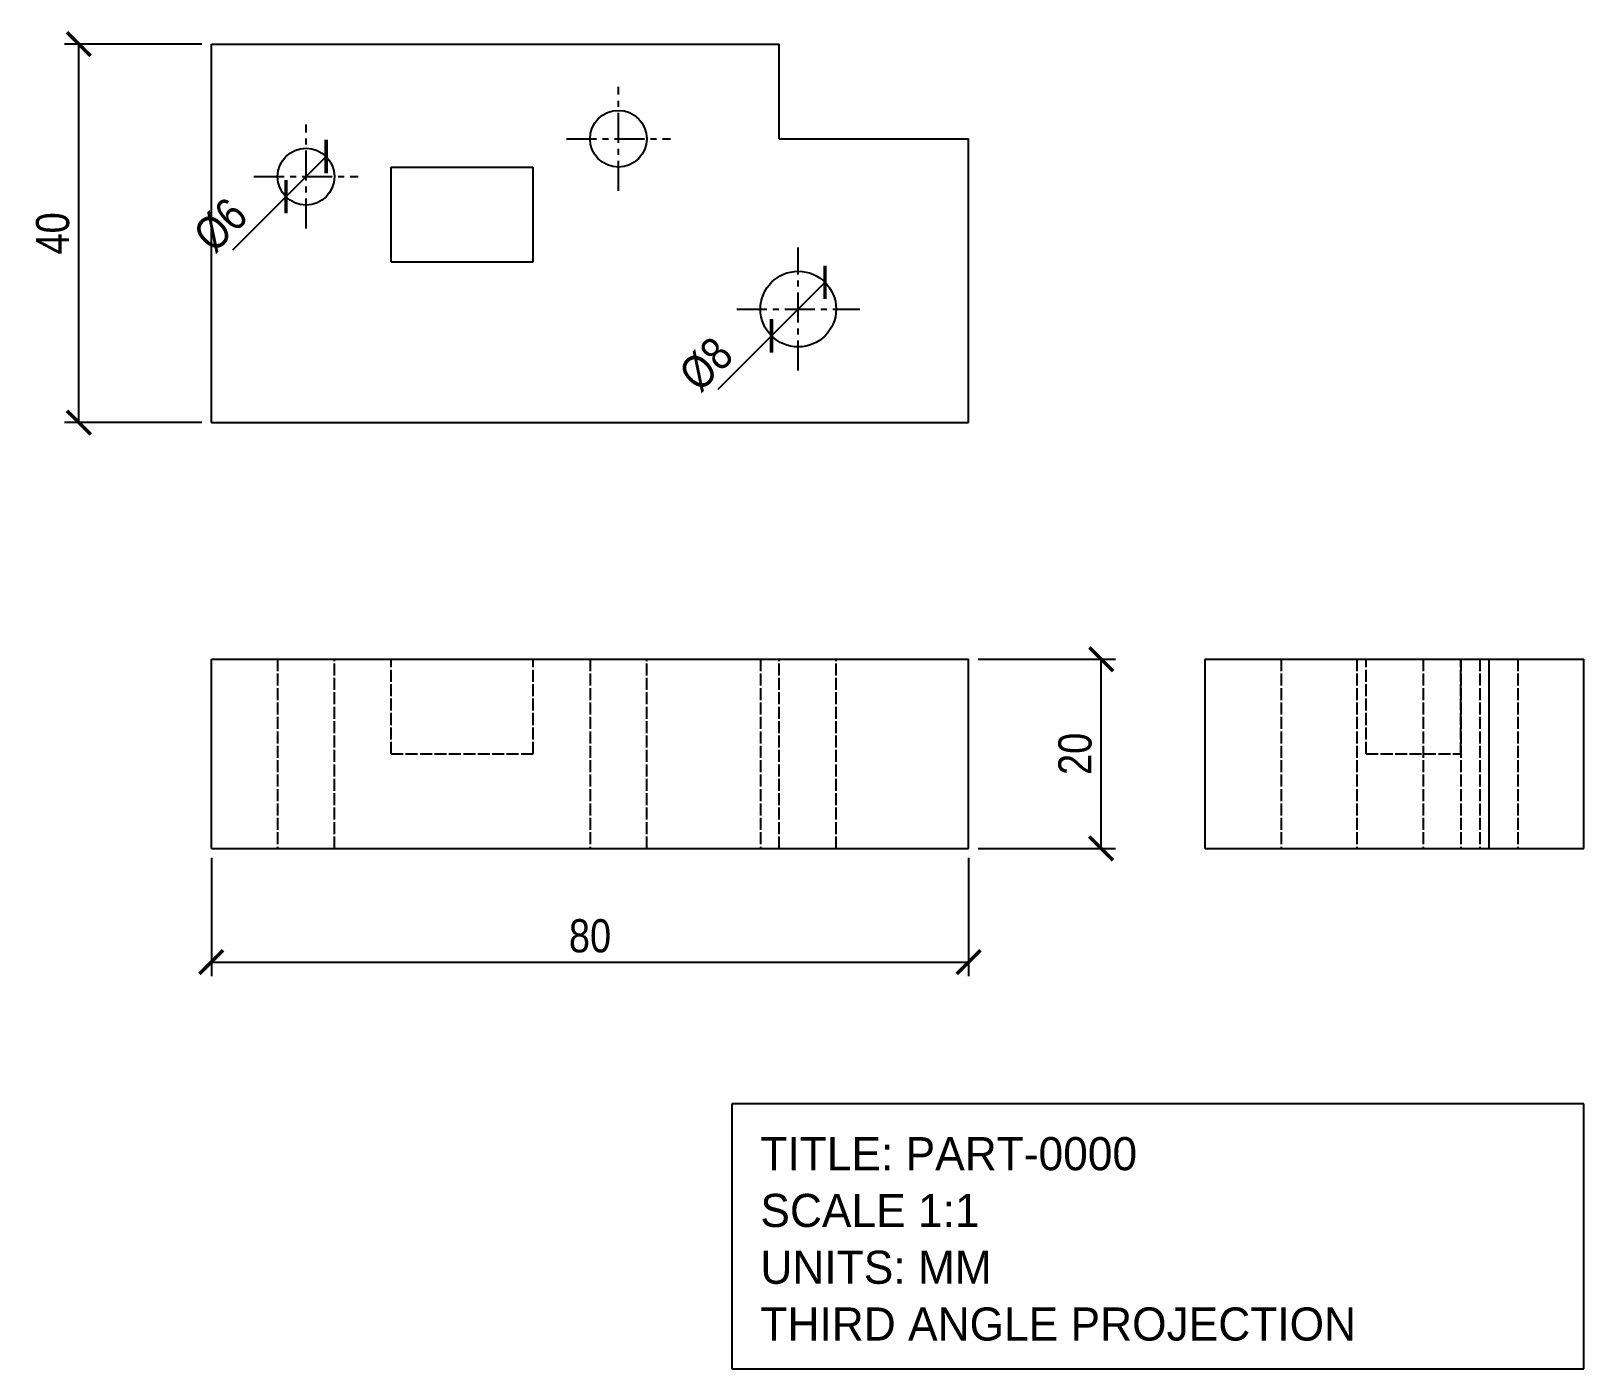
# Model space of a CAD drawing. Header units: millimetres. Extents: x -19 to 145, y -55 to 86.
import ezdxf

# ---------------------------------------------------------------- set-up
doc = ezdxf.new("R2010")
doc.units = ezdxf.units.MM
doc.linetypes.add('CENTER', pattern=[5.08, 3.175, -0.635, 0.635, -0.635])
doc.linetypes.add('DASHED', pattern=[1.524, 1.27, -0.254])
for name, color, linetype in [('CENTER', 1, 'CENTER'), ('DIM', 3, 'CONTINUOUS'), ('HIDDEN', 8, 'DASHED'), ('TITLE', 5, 'CONTINUOUS'), ('VISIBLE', 7, 'CONTINUOUS')]:
    doc.layers.add(name, color=color, linetype=linetype)
doc.styles.add('OpenSansCondensed-Light', font='OpenSansCondensed-Light.ttf')
doc.dimstyles.new('EZDXF', dxfattribs={"dimtxt": 0.25, "dimasz": 0.175, "dimexe": 0.375, "dimexo": 0.125, "dimgap": 0.1, "dimtad": 1, "dimlfac": 100, "dimzin": 12, "dimdsep": 46, "dimtxsty": 'OpenSansCondensed-Light', "dimblk": 'ARCHTICK', "dimcen": 2.5, "dimazin": 3, "dimtfac": 0.5, "dimtmove": 2, "dimatfit": 3})

# ---------------------------------------------------------------- blocks, each defined once
blk = doc.blocks.new('_ARCHTICK')
at = {"color": 0, "linetype": 'BYBLOCK', "const_width": 0.15}
blk.add_lwpolyline([(-0.5, -0.5), (0.5, 0.5)], dxfattribs=at)

msp = doc.modelspace()

# ---------------------------------------------------------------- linework, layer by layer
at = {"layer": 'CENTER', "linetype": 'CENTER'}
for p, q in [((43, 69.5), (43, 80.5)), ((10, 65.5), (10, 76.5)), ((37.5, 75), (48.5, 75)), ((4.5, 71), (15.5, 71)), ((62, 50.5), (62, 63.5)), ((55.5, 57), (68.5, 57))]:
    msp.add_line(p, q, dxfattribs=at)
at = {"layer": 'HIDDEN', "linetype": 'DASHED'}
for p, q in [((7, 20), (7, 0)), ((13, 0), (13, 20)), ((19, 10), (19, 20)), ((34, 10), (34, 20)), ((40, 20), (40, 0)), ((46, 0), (46, 20)), ((58, 20), (58, 0)), ((60, 0), (60, 20)), ((66, 0), (66, 20)), ((113, 20), (113, 0)), ((121, 20), (121, 0)), ((122, 10), (122, 20)), ((128, 20), (128, 0)), ((132, 10), (132, 20)), ((132, 20), (132, 0)), ((134, 20), (134, 0)), ((138, 20), (138, 0)), ((19, 10), (34, 10)), ((122, 10), (132, 10))]:
    msp.add_line(p, q, dxfattribs=at)
at = {"layer": 'TITLE', "linetype": 'CONTINUOUS'}
for p, q in [((145, -27), (55, -27)), ((55, -27), (55, -55)), ((145, -55), (145, -27)), ((55, -55), (145, -55))]:
    msp.add_line(p, q, dxfattribs=at)
at = {"layer": 'VISIBLE', "linetype": 'CONTINUOUS'}
for p, q in [((0, 45), (0, 85)), ((0, 85), (60, 85)), ((60, 75), (60, 85)), ((60, 75), (80, 75)), ((80, 45), (80, 75)), ((19, 62), (19, 72)), ((19, 72), (34, 72)), ((34, 62), (34, 72)), ((19, 62), (34, 62)), ((0, 45), (80, 45)), ((0, 0), (0, 20)), ((0, 20), (80, 20)), ((80, 0), (80, 20)), ((105, 0), (105, 20)), ((105, 20), (135, 20)), ((135, 20), (145, 20)), ((135, 0), (135, 20)), ((145, 0), (145, 20)), ((0, 0), (80, 0)), ((105, 0), (135, 0)), ((135, 0), (145, 0))]:
    msp.add_line(p, q, dxfattribs=at)
for centre, radius in [((43, 75), 3), ((10, 71), 3), ((62, 57), 4)]:
    msp.add_circle(centre, radius, dxfattribs=at)

# ---------------------------------------------------------------- texts
at = {"layer": 'TITLE'}
for s, p in [('TITLE: PART-0000', (58, -34)), ('SCALE 1:1', (58, -40)), ('UNITS: MM', (58, -46)), ('THIRD ANGLE PROJECTION', (58, -52))]:
    msp.add_text(s, height=3.5, dxfattribs=at).set_placement(p)

# ---------------------------------------------------------------- dimensions: what is measured, and where the dimension line sits
at = {"layer": 'DIM'}
for base, p1, p2 in [((-14, 45), (0, 45), (0, 85)), ((94, 0), (80, 0), (80, 20))]:
    msp.add_linear_dim(base=base, p1=p1, p2=p2, angle=90, dimstyle='EZDXF', override={"dimtxt": 3.5, "dimasz": 2.5, "dimexe": 1.5, "dimexo": 1, "dimgap": 1, "dimdec": 1, "dimlfac": 1, "dimzin": 8}, dxfattribs=at).render()
for p1, p2 in [((12.12, 73.12), (7.88, 68.88)), ((64.83, 59.83), (59.17, 54.17))]:
    msp.add_diameter_dim_2p(p1=p1, p2=p2, dimstyle='EZDXF', override={"dimtxt": 3.5, "dimasz": 2.5, "dimexe": 1.5, "dimexo": 1, "dimgap": 1, "dimdec": 1, "dimlfac": 1, "dimzin": 8}, dxfattribs=at).render()
msp.add_linear_dim(base=(0, -12), p1=(0, 0), p2=(80, 0), dimstyle='EZDXF', override={"dimtxt": 3.5, "dimasz": 2.5, "dimexe": 1.5, "dimexo": 1, "dimgap": 1, "dimdec": 1, "dimlfac": 1, "dimzin": 8}, dxfattribs=at).render()

doc.saveas('drawing.dxf')
